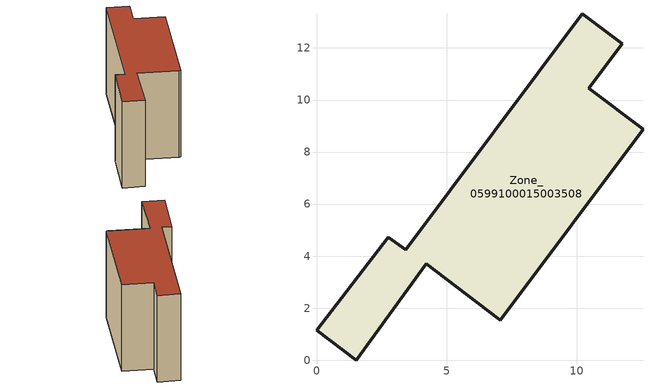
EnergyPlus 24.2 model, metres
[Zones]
Zone_0599100015003508
 floor ground (C_G): 3.43,4.24 10.21,13.31 11.75,12.16 10.47,10.45 12.55,8.88 7.07,1.54 6.96,1.61 4.21,3.7 1.53,0 0,1.15 2.75,4.73 z0.98
 wall outside (C_F): 10.47,10.45 11.75,12.16 10.21,13.31 3.43,4.24 2.75,4.73 0,1.15 1.53,0 4.21,3.7 6.96,1.61 7.07,1.54 12.55,8.88 10.47,10.45 z0.98:8.98
 roof outside (C_R): 10.21,13.31 3.43,4.24 2.75,4.73 0,1.15 1.53,0 4.21,3.7 6.96,1.61 7.07,1.54 12.55,8.88 10.47,10.45 11.75,12.16 z8.98
[BUILDING]
Pand.0599100015003508: North Axis=0; Terrain=City; Loads Convergence Tolerance Value=0.04; Temperature Convergence Tolerance Value=0.4; Solar Distribution=FullExterior; Maximum Number of Warmup Days=25; Minimum Number of Warmup Days=1
[Site:Location]
Rotterdam.The.Hague.AP_ZH_NLD Design_Conditions: Latitude=51.96; Longitude=4.45; Time Zone=1; Elevation=-4.5
[SITE:GROUNDTEMPERATURE:BUILDINGSURFACE]
18, 18, 18, 18, 18, 18, 18, 18, 18, 18, 18, 18
[MATERIAL] Thermal Absorptance=0.9; Solar Absorptance=0.7; Visible Absorptance=0.7
Name | Roughness | Thickness | Conductivity | Density | Specific Heat
G.TI.1975-1991 | MediumSmooth | 0.15 | 0.288461 | 540 | 1210
F.TI.1975-1991 | Rough | 0.3 | 0.230769 | 1920 | 840
R.TI.1975-1991 | MediumRough | 0.2 | 0.153846 | 1500 | 1000
[CONSTRUCTION]
C_G: G.TI.1975-1991
C_F: F.TI.1975-1991
C_R: R.TI.1975-1991
[ZONE]
Zone_0599100015003508: Type=1; Multiplier=1; Ceiling Height=Autocalculate; Volume=Autocalculate; Floor Area=autocalculate; Part of Total Floor Area=Yes
[ZONEINFILTRATION:DESIGNFLOWRATE]
Infil_Zone_0599100015003508: Zone or ZoneList or Space or SpaceList=Zone_0599100015003508; Schedule=AlwaysOn; Design Flow Rate Calculation Method=Flow/Area; Flow Rate per Floor Area=0.003; Constant Term Coefficient=1; Temperature Term Coefficient=0; Velocity Term Coefficient=0; Velocity Squared Term Coefficient=0
[HVACTEMPLATE:ZONE:IDEALLOADSAIRSYSTEM]
Zone_0599100015003508: Maximum Heating Supply Air Temperature=50; Minimum Cooling Supply Air Temperature=13; Maximum Heating Supply Air Humidity Ratio=0.0156; Minimum Cooling Supply Air Humidity Ratio=0.0077; Heating Limit=NoLimit; Cooling Limit=NoLimit; Dehumidification Control Type=ConstantSensibleHeatRatio; Cooling Sensible Heat Ratio=0.7; Dehumidification Setpoint=60; Humidification Control Type=None; Humidification Setpoint=30; Outdoor Air Method=None; Outdoor Air Flow Rate per Person=0.00944; Outdoor Air Flow Rate per Zone Floor Area=0; Outdoor Air Flow Rate per Zone=0; Demand Controlled Ventilation Type=None; Outdoor Air Economizer Type=NoEconomizer; Heat Recovery Type=None; Sensible Heat Recovery Effectiveness=0.7; Latent Heat Recovery Effectiveness=0.65
[ZONECONTROL:THERMOSTAT]
ThermostatControl_Zone_0599100015003508: Zone or ZoneList=Zone_0599100015003508; Control Type Schedule=DualSetpointControlType; Control 1=Thermostat_Zone_0599100015003508; Temperature Difference Between Cutout And Setpoint=0
[THERMOSTATSETPOINT:DUALSETPOINT]
Thermostat_Zone_0599100015003508: Heating Setpoint Temperature Schedule=HeatingSetpoint_Zone_0599100015003508; Cooling Setpoint Temperature Schedule=CoolingSetpoint_Zone_0599100015003508
[SCHEDULE:COMPACT]
HeatingSetpoint_Zone_0599100015003508: Through: 12/31, For: AllDays, Until: 24:00, 21
CoolingSetpoint_Zone_0599100015003508: Through: 12/31, For: AllDays, Until: 24:00, 24
DualSetpointControlType: Through: 12/31, For: AllDays, Until: 24:00, 4
AlwaysOn: Through: 12/31, For: AllDays, Until: 24:00, 1
